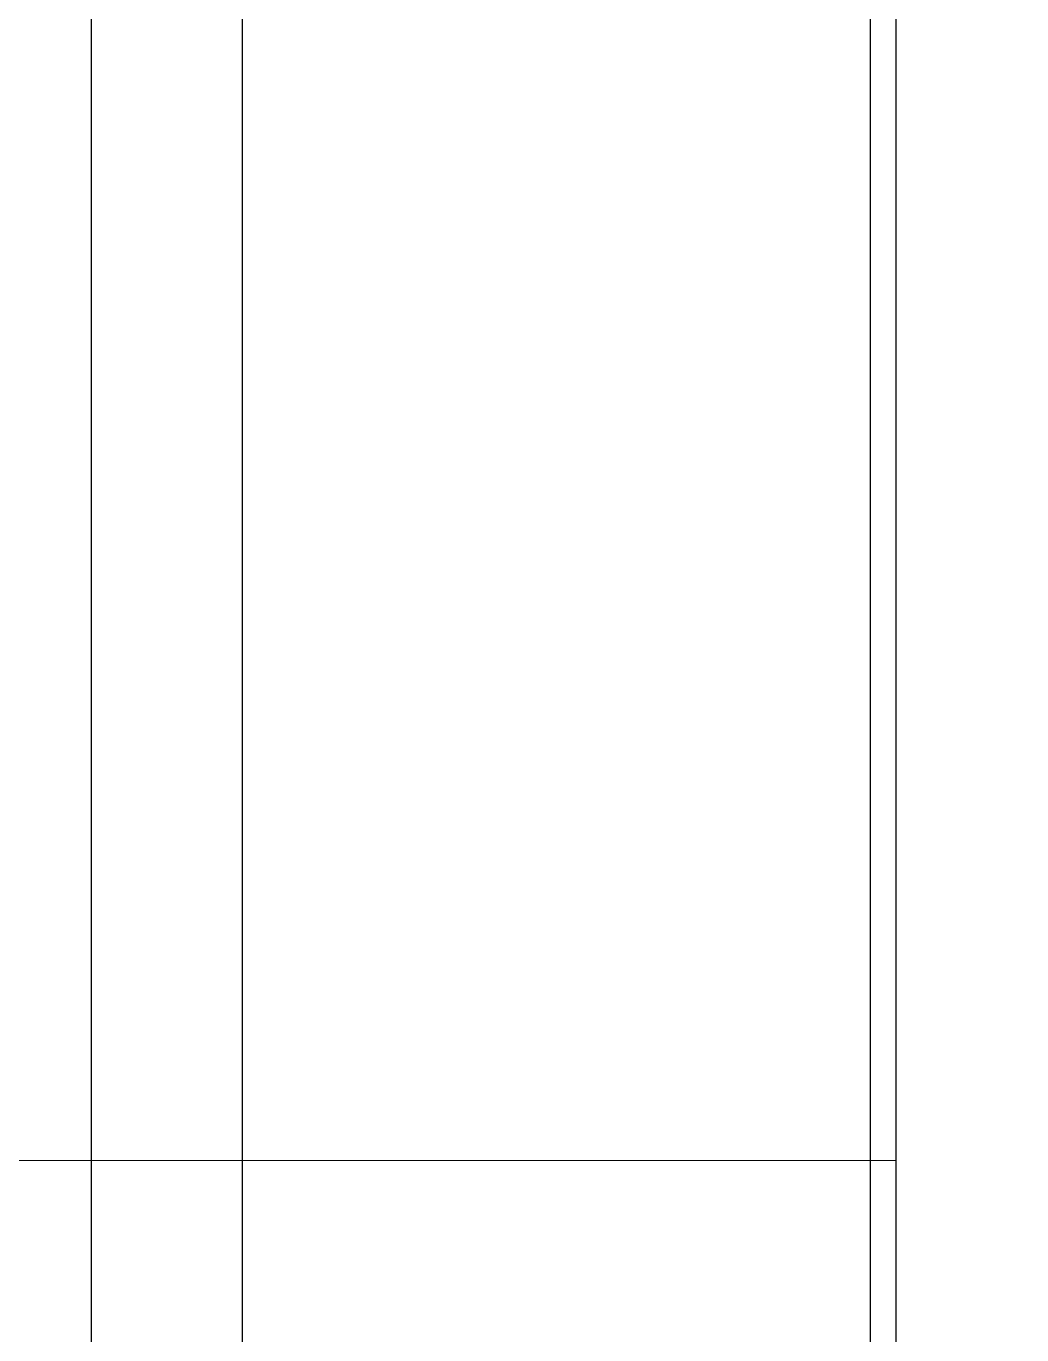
# Model space of a CAD drawing. Header units: metres. Extents: x 0 to 63075, y 0 to 44550.
# Drawn here: x 61145.2 to 61442.7, y 40093.1 to 40484 of the extents above; entities that cross this region are included whole.
import ezdxf

# ---------------------------------------------------------------- set-up
doc = ezdxf.new("R2010")
doc.units = ezdxf.units.M
doc.header["$LTSCALE"] = 75
for name, color, linetype in [('GSB', 7, 'Continuous'), ('ML6', 1, 'Continuous'), ('SDM', 7, 'Continuous'), ('SL1', 8, 'Continuous')]:
    doc.layers.add(name, color=color, linetype=linetype)
doc.styles.add('ROMANS', font='ROMANS.SHX')
doc.dimstyles.new('75___1-75', dxfattribs={"dimscale": 75, "dimtxt": 2.5, "dimasz": 2, "dimexe": 1.5, "dimexo": 1, "dimgap": 0.5, "dimtad": 1, "dimdec": 0, "dimzin": 12, "dimtxsty": 'ROMANS', "dimcen": 0, "dimclrd": 256, "dimclre": 256, "dimclrt": 3, "dimazin": 3, "dimtfac": 1, "dimtdec": 0, "dimtmove": 0, "dimatfit": 0, "dimfxl": 1, "dimlwd": -1, "dimlwe": -1, "dimarcsym": 0})

# ---------------------------------------------------------------- blocks, each defined once
blk = doc.blocks.new('A$C6bae614f')
at = {"layer": 'SL1'}
for p, q in [((421469.5, 17752.7), (421470.6, 50902.7)), ((421770.6, 50902.7), (421769.5, 17752.7)), ((423019.5, 17752.7), (423020.6, 50902.7)), ((423070.6, 50902.6), (423069.5, 17752.6)), ((416610.2, 42152.9), (423070.3, 42152.6))]:
    blk.add_line(p, q, dxfattribs=at)
blk = doc.blocks.new('zw$15D4')
at = {"layer": 'ML6', "xscale": 0.2502808837766805, "yscale": 0.2502808837766805, "zscale": 0.2502808837766805}
blk.add_blockref('A$C6bae614f', (-85544.74, -3177.34), dxfattribs=at)

msp = doc.modelspace()

# ---------------------------------------------------------------- block references
at = {"layer": 'GSB', "xscale": 0.6000000000000068, "yscale": 0.6000000000000068, "zscale": 0.6000000000000068}
msp.add_blockref('zw$15D4', (49200, 35721.63), dxfattribs=at)

# ---------------------------------------------------------------- leaders
at = {"layer": 'SDM'}
msp.add_leader([(52766.71, 37891.88), (59453.13, 42438.72), (62243.43, 42438.72)], dimstyle='75___1-75', override={"dimtad": 0}, dxfattribs=at)

doc.saveas('drawing.dxf')
